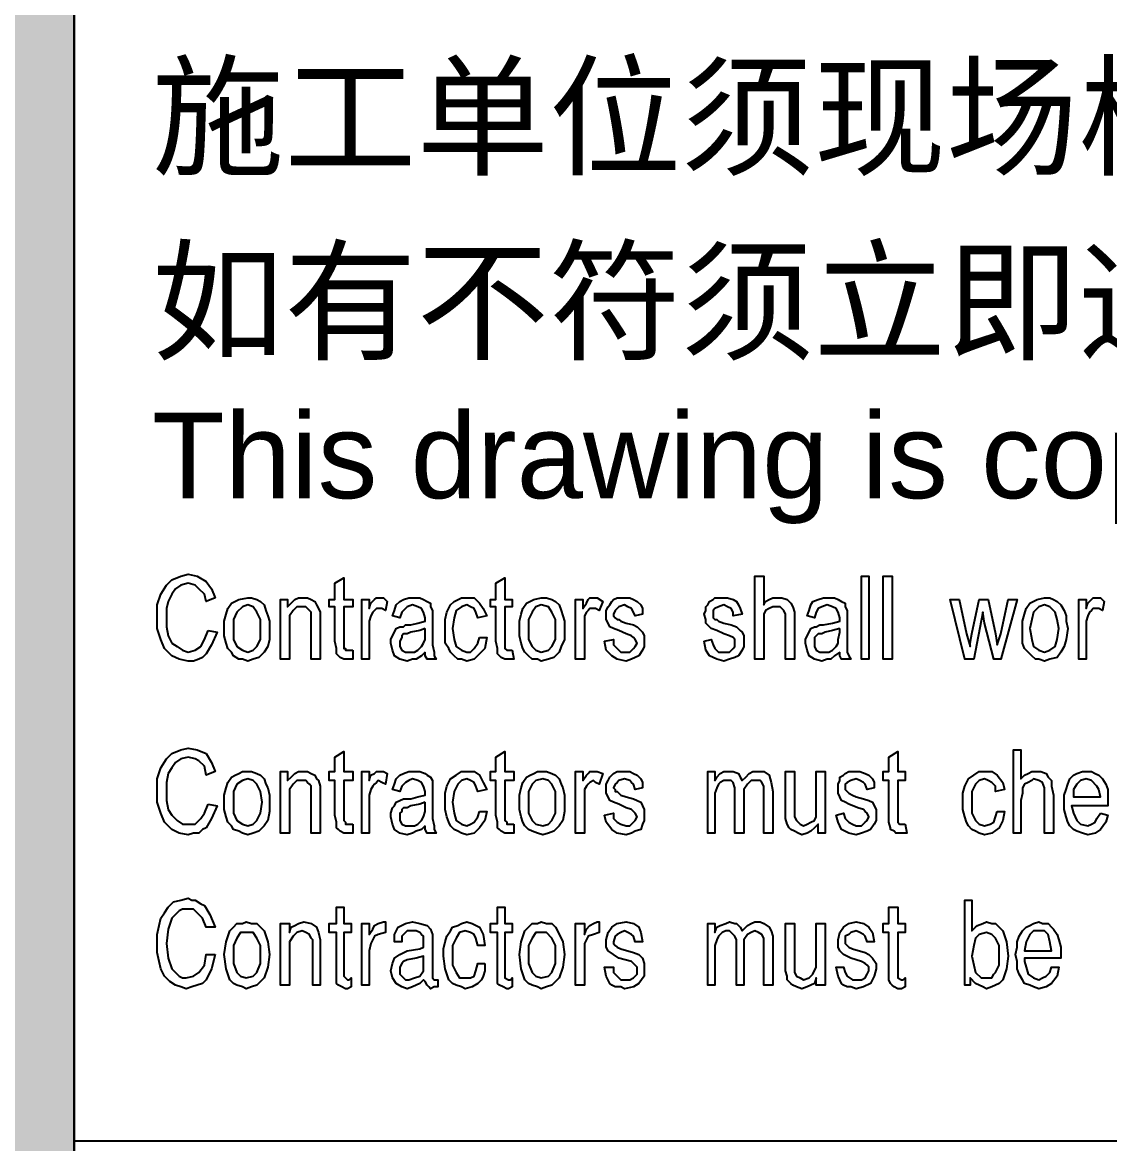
# Model space of a CAD drawing. Extents: x 989821 to 1049221, y -66907 to -24907.
# Drawn here: x 1041222 to 1043507, y -63939 to -61583 of the extents above; entities that cross this region are included whole.
import ezdxf

# ---------------------------------------------------------------- set-up
doc = ezdxf.new("R2010")
doc.units = 0
doc.header["$LTSCALE"] = 1000
doc.header["$MEASUREMENT"] = 0
doc.layers.get('0').update_dxf_attribs({"linetype": 'CONTINUOUS'})
doc.styles.add('WMF-Arial0', font='arial.ttf')
doc.styles.add('WMF-黑体0', font='simhei.ttf')

msp = doc.modelspace()

# ---------------------------------------------------------------- hatches: boundary and pattern name
at = {"ltscale": 70}
msp.add_hatch(color=4, dxfattribs=at).paths.add_polyline_path([(1041330.1, -66907.3), (1041330.1, -26381.7), (1041113.2, -26381.7), (1041113.2, -66907.3)])

# ---------------------------------------------------------------- linework, layer by layer
at = {"color": 4}
for points in [[(1041330.1, -66907.3), (1041330.1, -26381.7), (1041113.2, -26381.7), (1041113.2, -66907.3), (1041330.1, -66907.3)], [(1041330.1, -65463.4), (1048027.6, -65463.4), (1048027.6, -26381.7), (1041330.1, -26381.7), (1041330.1, -65463.4), (1041330.1, -65463.4)], [(1041611.7, -62860.5), (1041630.7, -62864.3), (1041619.3, -62891), (1041607.9, -62910), (1041600.3, -62917.6), (1041592.7, -62921.4), (1041581.2, -62925.2), (1041569.8, -62925.2), (1041550.8, -62921.4), (1041535.6, -62913.8), (1041520.3, -62898.6), (1041512.7, -62879.5), (1041505.1, -62856.7), (1041505.1, -62833.9), (1041505.1, -62807.2), (1041512.7, -62784.4), (1041524.2, -62765.4), (1041535.6, -62754), (1041554.6, -62746.4), (1041569.8, -62742.6), (1041588.8, -62746.4), (1041607.9, -62757.8), (1041619.3, -62773), (1041626.9, -62792), (1041607.9, -62799.6), (1041604.1, -62784.4), (1041592.7, -62773), (1041585, -62765.4), (1041569.8, -62761.6), (1041554.6, -62765.4), (1041543.2, -62773), (1041535.6, -62784.4), (1041528, -62799.6), (1041524.2, -62814.9), (1041524.2, -62830.1), (1041524.2, -62852.9), (1041528, -62871.9), (1041535.6, -62887.2), (1041547, -62894.8), (1041558.4, -62902.4), (1041569.8, -62906.2), (1041585, -62902.4), (1041596.5, -62894.8), (1041604.1, -62879.5), (1041611.7, -62860.5), (1041611.7, -62860.5)], [(1041916.1, -62902.4), (1041916.1, -62921.4), (1041908.5, -62921.4), (1041904.7, -62921.4), (1041897.1, -62921.4), (1041889.5, -62917.6), (1041885.7, -62913.8), (1041881.9, -62910), (1041881.9, -62898.6), (1041878.1, -62883.4), (1041878.1, -62811), (1041866.6, -62811), (1041866.6, -62795.8), (1041878.1, -62795.8), (1041878.1, -62761.6), (1041897.1, -62750.2), (1041897.1, -62795.8), (1041916.1, -62795.8), (1041916.1, -62811), (1041897.1, -62811), (1041897.1, -62883.4), (1041897.1, -62891), (1041897.1, -62898.6), (1041900.9, -62898.6), (1041900.9, -62902.4), (1041904.7, -62902.4), (1041908.5, -62902.4), (1041908.5, -62902.4), (1041916.1, -62902.4), (1041916.1, -62902.4)], [(1042251, -62902.4), (1042254.8, -62921.4), (1042247.2, -62921.4), (1042243.4, -62921.4), (1042235.8, -62921.4), (1042228.2, -62917.6), (1042224.4, -62913.8), (1042220.5, -62910), (1042220.5, -62898.6), (1042216.7, -62883.4), (1042216.7, -62811), (1042205.3, -62811), (1042205.3, -62795.8), (1042216.7, -62795.8), (1042216.7, -62761.6), (1042235.8, -62750.2), (1042235.8, -62795.8), (1042251, -62795.8), (1042251, -62811), (1042235.8, -62811), (1042235.8, -62883.4), (1042235.8, -62891), (1042235.8, -62898.6), (1042235.8, -62898.6), (1042239.6, -62902.4), (1042243.4, -62902.4), (1042243.4, -62902.4), (1042247.2, -62902.4), (1042251, -62902.4), (1042251, -62902.4)], [(1042760.9, -62921.4), (1042760.9, -62746.4), (1042779.9, -62746.4), (1042779.9, -62807.2), (1042783.8, -62799.6), (1042791.4, -62795.8), (1042799, -62792), (1042810.4, -62792), (1042818, -62792), (1042829.4, -62795.8), (1042837, -62803.4), (1042840.8, -62811), (1042844.6, -62822.5), (1042844.6, -62841.5), (1042844.6, -62921.4), (1042825.6, -62921.4), (1042825.6, -62841.5), (1042825.6, -62826.3), (1042821.8, -62818.7), (1042814.2, -62811), (1042806.6, -62811), (1042799, -62811), (1042791.4, -62814.9), (1042783.8, -62818.7), (1042779.9, -62826.3), (1042779.9, -62837.7), (1042779.9, -62852.9), (1042779.9, -62921.4), (1042760.9, -62921.4), (1042760.9, -62921.4)], [(1042985.4, -62921.4), (1042985.4, -62746.4), (1043000.7, -62746.4), (1043000.7, -62921.4), (1042985.4, -62921.4), (1042985.4, -62921.4)], [(1043031.1, -62921.4), (1043031.1, -62746.4), (1043050.1, -62746.4), (1043050.1, -62921.4), (1043031.1, -62921.4), (1043031.1, -62921.4)], [(1041645.9, -62856.7), (1041645.9, -62841.5), (1041649.7, -62826.3), (1041653.5, -62814.9), (1041661.2, -62803.4), (1041676.4, -62795.8), (1041695.4, -62792), (1041703, -62792), (1041714.4, -62795.8), (1041722, -62799.6), (1041729.6, -62807.2), (1041733.5, -62818.7), (1041737.3, -62830.1), (1041741.1, -62841.5), (1041741.1, -62856.7), (1041741.1, -62879.5), (1041737.3, -62894.8), (1041729.6, -62906.2), (1041718.2, -62917.6), (1041706.8, -62921.4), (1041695.4, -62925.2), (1041684, -62921.4), (1041676.4, -62921.4), (1041665, -62913.8), (1041661.2, -62906.2), (1041653.5, -62898.6), (1041649.7, -62887.2), (1041645.9, -62871.9), (1041645.9, -62856.7), (1041645.9, -62856.7)], [(1041665, -62856.7), (1041665, -62879.5), (1041672.6, -62894.8), (1041684, -62902.4), (1041695.4, -62906.2), (1041706.8, -62902.4), (1041714.4, -62894.8), (1041722, -62879.5), (1041722, -62856.7), (1041722, -62837.7), (1041714.4, -62822.5), (1041706.8, -62811), (1041695.4, -62807.2), (1041684, -62811), (1041672.6, -62822.5), (1041665, -62837.7), (1041665, -62856.7), (1041665, -62856.7)], [(1041763.9, -62921.4), (1041763.9, -62795.8), (1041779.1, -62795.8), (1041779.1, -62811), (1041786.7, -62803.4), (1041794.3, -62795.8), (1041802, -62792), (1041813.4, -62792), (1041821, -62792), (1041828.6, -62795.8), (1041836.2, -62799.6), (1041840, -62807.2), (1041843.8, -62814.9), (1041847.6, -62822.5), (1041847.6, -62830.1), (1041847.6, -62841.5), (1041847.6, -62921.4), (1041828.6, -62921.4), (1041828.6, -62845.3), (1041828.6, -62833.9), (1041828.6, -62822.5), (1041824.8, -62818.7), (1041821, -62814.9), (1041817.2, -62811), (1041809.6, -62811), (1041798.1, -62811), (1041790.5, -62818.7), (1041782.9, -62830.1), (1041782.9, -62852.9), (1041782.9, -62921.4), (1041763.9, -62921.4), (1041763.9, -62921.4)], [(1041935.1, -62921.4), (1041935.1, -62795.8), (1041950.4, -62795.8), (1041950.4, -62814.9), (1041954.2, -62803.4), (1041961.8, -62795.8), (1041965.6, -62792), (1041973.2, -62792), (1041980.8, -62792), (1041988.4, -62799.6), (1041984.6, -62818.7), (1041977, -62814.9), (1041969.4, -62814.9), (1041965.6, -62814.9), (1041961.8, -62818.7), (1041958, -62822.5), (1041954.2, -62830.1), (1041950.4, -62841.5), (1041950.4, -62852.9), (1041950.4, -62921.4), (1041935.1, -62921.4), (1041935.1, -62921.4)], [(1042068.3, -62906.2), (1042060.7, -62913.8), (1042049.3, -62921.4), (1042041.7, -62921.4), (1042030.3, -62925.2), (1042015.1, -62921.4), (1042003.6, -62913.8), (1041999.8, -62902.4), (1041996, -62887.2), (1041996, -62879.5), (1041999.8, -62871.9), (1042003.6, -62864.3), (1042007.4, -62856.7), (1042015.1, -62852.9), (1042022.7, -62852.9), (1042026.5, -62849.1), (1042037.9, -62849.1), (1042053.1, -62845.3), (1042068.3, -62841.5), (1042068.3, -62837.7), (1042068.3, -62833.9), (1042064.5, -62822.5), (1042060.7, -62814.9), (1042053.1, -62811), (1042041.7, -62807.2), (1042030.3, -62811), (1042026.5, -62814.9), (1042018.9, -62822.5), (1042015.1, -62833.9), (1041999.8, -62830.1), (1042003.6, -62818.7), (1042007.4, -62807.2), (1042015.1, -62799.6), (1042022.7, -62795.8), (1042034.1, -62792), (1042045.5, -62792), (1042056.9, -62792), (1042064.5, -62795.8), (1042072.1, -62799.6), (1042079.7, -62803.4), (1042079.7, -62811), (1042083.6, -62818.7), (1042083.6, -62826.3), (1042083.6, -62837.7), (1042083.6, -62868.1), (1042083.6, -62891), (1042087.4, -62906.2), (1042087.4, -62913.8), (1042091.2, -62921.4), (1042072.1, -62921.4), (1042068.3, -62913.8), (1042068.3, -62906.2), (1042068.3, -62906.2)], [(1042182.5, -62875.7), (1042197.7, -62875.7), (1042193.9, -62898.6), (1042182.5, -62910), (1042171.1, -62921.4), (1042155.9, -62925.2), (1042144.4, -62921.4), (1042136.8, -62921.4), (1042129.2, -62913.8), (1042121.6, -62906.2), (1042117.8, -62898.6), (1042110.2, -62887.2), (1042110.2, -62871.9), (1042110.2, -62856.7), (1042110.2, -62837.7), (1042114, -62822.5), (1042121.6, -62807.2), (1042129.2, -62799.6), (1042144.4, -62792), (1042155.9, -62792), (1042171.1, -62792), (1042182.5, -62803.4), (1042190.1, -62814.9), (1042197.7, -62830.1), (1042178.7, -62833.9), (1042174.9, -62822.5), (1042171.1, -62814.9), (1042163.5, -62811), (1042155.9, -62807.2), (1042144.4, -62811), (1042133, -62818.7), (1042129.2, -62833.9), (1042125.4, -62856.7), (1042129.2, -62879.5), (1042133, -62894.8), (1042144.4, -62902.4), (1042155.9, -62906.2), (1042163.5, -62906.2), (1042171.1, -62898.6), (1042178.7, -62887.2), (1042182.5, -62875.7), (1042182.5, -62875.7)], [(1042266.2, -62856.7), (1042266.2, -62841.5), (1042270, -62826.3), (1042273.8, -62814.9), (1042281.4, -62803.4), (1042296.7, -62795.8), (1042311.9, -62792), (1042323.3, -62792), (1042334.7, -62795.8), (1042342.3, -62799.6), (1042349.9, -62807.2), (1042353.7, -62818.7), (1042357.5, -62830.1), (1042361.3, -62841.5), (1042361.3, -62856.7), (1042361.3, -62879.5), (1042353.7, -62894.8), (1042349.9, -62906.2), (1042338.5, -62917.6), (1042327.1, -62921.4), (1042311.9, -62925.2), (1042304.3, -62921.4), (1042292.9, -62921.4), (1042285.2, -62913.8), (1042277.6, -62906.2), (1042273.8, -62898.6), (1042270, -62887.2), (1042266.2, -62871.9), (1042266.2, -62856.7), (1042266.2, -62856.7)], [(1042285.2, -62856.7), (1042285.2, -62879.5), (1042292.9, -62894.8), (1042300.5, -62902.4), (1042311.9, -62906.2), (1042327.1, -62902.4), (1042334.7, -62894.8), (1042342.3, -62879.5), (1042342.3, -62856.7), (1042342.3, -62837.7), (1042334.7, -62822.5), (1042327.1, -62811), (1042311.9, -62807.2), (1042300.5, -62811), (1042292.9, -62822.5), (1042285.2, -62837.7), (1042285.2, -62856.7), (1042285.2, -62856.7)], [(1042384.2, -62921.4), (1042384.2, -62795.8), (1042399.4, -62795.8), (1042399.4, -62814.9), (1042407, -62803.4), (1042410.8, -62795.8), (1042414.6, -62792), (1042422.2, -62792), (1042429.8, -62792), (1042441.3, -62799.6), (1042433.7, -62818.7), (1042426, -62814.9), (1042422.2, -62814.9), (1042414.6, -62814.9), (1042410.8, -62818.7), (1042407, -62822.5), (1042403.2, -62830.1), (1042403.2, -62841.5), (1042403.2, -62852.9), (1042403.2, -62921.4), (1042384.2, -62921.4), (1042384.2, -62921.4)], [(1042445.1, -62883.4), (1042464.1, -62879.5), (1042464.1, -62891), (1042471.7, -62898.6), (1042479.3, -62906.2), (1042490.7, -62906.2), (1042498.3, -62906.2), (1042506, -62898.6), (1042509.8, -62894.8), (1042513.6, -62887.2), (1042509.8, -62879.5), (1042506, -62875.7), (1042502.1, -62871.9), (1042490.7, -62868.1), (1042475.5, -62860.5), (1042464.1, -62856.7), (1042456.5, -62852.9), (1042452.7, -62845.3), (1042448.9, -62837.7), (1042448.9, -62826.3), (1042448.9, -62818.7), (1042452.7, -62811), (1042456.5, -62807.2), (1042460.3, -62799.6), (1042464.1, -62795.8), (1042471.7, -62792), (1042479.3, -62792), (1042486.9, -62792), (1042498.3, -62792), (1042506, -62795.8), (1042513.6, -62799.6), (1042521.2, -62807.2), (1042525, -62814.9), (1042525, -62826.3), (1042509.8, -62830.1), (1042506, -62822.5), (1042502.1, -62814.9), (1042494.5, -62811), (1042486.9, -62807.2), (1042475.5, -62811), (1042471.7, -62814.9), (1042467.9, -62818.7), (1042464.1, -62826.3), (1042464.1, -62830.1), (1042467.9, -62833.9), (1042471.7, -62837.7), (1042475.5, -62837.7), (1042479.3, -62841.5), (1042490.7, -62845.3), (1042506, -62849.1), (1042513.6, -62852.9), (1042521.2, -62860.5), (1042525, -62864.3), (1042528.8, -62871.9), (1042528.8, -62883.4), (1042528.8, -62894.8), (1042525, -62902.4), (1042517.4, -62913.8), (1042509.8, -62917.6), (1042502.1, -62921.4), (1042490.7, -62925.2), (1042471.7, -62921.4), (1042460.3, -62913.8), (1042448.9, -62902.4), (1042445.1, -62883.4), (1042445.1, -62883.4)], [(1042654.4, -62883.4), (1042669.6, -62879.5), (1042673.4, -62891), (1042677.2, -62898.6), (1042684.8, -62906.2), (1042696.2, -62906.2), (1042707.6, -62906.2), (1042715.3, -62898.6), (1042719.1, -62894.8), (1042719.1, -62887.2), (1042719.1, -62879.5), (1042715.3, -62875.7), (1042707.6, -62871.9), (1042696.2, -62868.1), (1042681, -62860.5), (1042669.6, -62856.7), (1042665.8, -62852.9), (1042658.2, -62845.3), (1042658.2, -62837.7), (1042654.4, -62826.3), (1042658.2, -62818.7), (1042658.2, -62811), (1042662, -62807.2), (1042665.8, -62799.6), (1042673.4, -62795.8), (1042677.2, -62792), (1042684.8, -62792), (1042692.4, -62792), (1042703.8, -62792), (1042715.3, -62795.8), (1042722.9, -62799.6), (1042726.7, -62807.2), (1042730.5, -62814.9), (1042734.3, -62826.3), (1042715.3, -62830.1), (1042715.3, -62822.5), (1042711.4, -62814.9), (1042703.8, -62811), (1042696.2, -62807.2), (1042684.8, -62811), (1042677.2, -62814.9), (1042673.4, -62818.7), (1042673.4, -62826.3), (1042673.4, -62830.1), (1042673.4, -62833.9), (1042677.2, -62837.7), (1042681, -62837.7), (1042684.8, -62841.5), (1042696.2, -62845.3), (1042711.4, -62849.1), (1042722.9, -62852.9), (1042730.5, -62860.5), (1042734.3, -62864.3), (1042738.1, -62871.9), (1042738.1, -62883.4), (1042738.1, -62894.8), (1042734.3, -62902.4), (1042726.7, -62913.8), (1042719.1, -62917.6), (1042707.6, -62921.4), (1042696.2, -62925.2), (1042681, -62921.4), (1042665.8, -62913.8), (1042658.2, -62902.4), (1042654.4, -62883.4), (1042654.4, -62883.4)], [(1042939.8, -62906.2), (1042928.4, -62913.8), (1042920.7, -62921.4), (1042913.1, -62921.4), (1042901.7, -62925.2), (1042886.5, -62921.4), (1042875.1, -62913.8), (1042871.3, -62902.4), (1042867.5, -62887.2), (1042867.5, -62879.5), (1042871.3, -62871.9), (1042875.1, -62864.3), (1042878.9, -62856.7), (1042886.5, -62852.9), (1042890.3, -62852.9), (1042897.9, -62849.1), (1042905.5, -62849.1), (1042924.6, -62845.3), (1042939.8, -62841.5), (1042939.8, -62837.7), (1042939.8, -62833.9), (1042936, -62822.5), (1042932.2, -62814.9), (1042924.6, -62811), (1042913.1, -62807.2), (1042901.7, -62811), (1042894.1, -62814.9), (1042890.3, -62822.5), (1042886.5, -62833.9), (1042871.3, -62830.1), (1042875.1, -62818.7), (1042878.9, -62807.2), (1042882.7, -62799.6), (1042894.1, -62795.8), (1042905.5, -62792), (1042916.9, -62792), (1042928.4, -62792), (1042936, -62795.8), (1042943.6, -62799.6), (1042951.2, -62803.4), (1042951.2, -62811), (1042955, -62818.7), (1042955, -62826.3), (1042955, -62837.7), (1042955, -62868.1), (1042955, -62891), (1042955, -62906.2), (1042958.8, -62913.8), (1042962.6, -62921.4), (1042943.6, -62921.4), (1042939.8, -62913.8), (1042939.8, -62906.2), (1042939.8, -62906.2)], [(1043202.3, -62921.4), (1043171.9, -62795.8), (1043190.9, -62795.8), (1043206.2, -62868.1), (1043213.8, -62894.8), (1043213.8, -62887.2), (1043217.6, -62868.1), (1043232.8, -62795.8), (1043251.8, -62795.8), (1043267, -62868.1), (1043270.8, -62891), (1043278.5, -62868.1), (1043293.7, -62795.8), (1043312.7, -62795.8), (1043278.5, -62921.4), (1043263.2, -62921.4), (1043244.2, -62845.3), (1043240.4, -62822.5), (1043221.4, -62921.4), (1043202.3, -62921.4), (1043202.3, -62921.4)], [(1043324.1, -62856.7), (1043324.1, -62841.5), (1043327.9, -62826.3), (1043331.7, -62814.9), (1043339.3, -62803.4), (1043354.6, -62795.8), (1043369.8, -62792), (1043381.2, -62792), (1043388.8, -62795.8), (1043396.4, -62799.6), (1043404, -62807.2), (1043411.6, -62818.7), (1043415.5, -62830.1), (1043415.5, -62841.5), (1043419.3, -62856.7), (1043415.5, -62879.5), (1043411.6, -62894.8), (1043404, -62906.2), (1043396.4, -62917.6), (1043381.2, -62921.4), (1043369.8, -62925.2), (1043358.4, -62921.4), (1043350.8, -62921.4), (1043343.1, -62913.8), (1043335.5, -62906.2), (1043327.9, -62898.6), (1043324.1, -62887.2), (1043324.1, -62871.9), (1043324.1, -62856.7), (1043324.1, -62856.7)], [(1043339.3, -62856.7), (1043343.1, -62879.5), (1043347, -62894.8), (1043358.4, -62902.4), (1043369.8, -62906.2), (1043381.2, -62902.4), (1043392.6, -62894.8), (1043396.4, -62879.5), (1043400.2, -62856.7), (1043396.4, -62837.7), (1043392.6, -62822.5), (1043381.2, -62811), (1043369.8, -62807.2), (1043358.4, -62811), (1043347, -62822.5), (1043343.1, -62837.7), (1043339.3, -62856.7), (1043339.3, -62856.7)], [(1043442.1, -62921.4), (1043442.1, -62795.8), (1043457.3, -62795.8), (1043457.3, -62814.9), (1043461.1, -62803.4), (1043468.7, -62795.8), (1043472.5, -62792), (1043480.1, -62792), (1043487.8, -62792), (1043495.4, -62799.6), (1043491.6, -62818.7), (1043483.9, -62814.9), (1043476.3, -62814.9), (1043472.5, -62814.9), (1043468.7, -62818.7), (1043464.9, -62822.5), (1043461.1, -62830.1), (1043457.3, -62841.5), (1043457.3, -62852.9), (1043457.3, -62921.4), (1043442.1, -62921.4), (1043442.1, -62921.4)], [(1042068.3, -62856.7), (1042056.9, -62860.5), (1042037.9, -62864.3), (1042030.3, -62868.1), (1042022.7, -62868.1), (1042018.9, -62871.9), (1042018.9, -62875.7), (1042015.1, -62883.4), (1042015.1, -62887.2), (1042015.1, -62894.8), (1042018.9, -62902.4), (1042026.5, -62906.2), (1042034.1, -62906.2), (1042045.5, -62906.2), (1042053.1, -62902.4), (1042060.7, -62894.8), (1042064.5, -62887.2), (1042068.3, -62879.5), (1042068.3, -62864.3), (1042068.3, -62856.7), (1042068.3, -62856.7)], [(1042939.8, -62856.7), (1042924.6, -62860.5), (1042909.3, -62864.3), (1042901.7, -62868.1), (1042894.1, -62868.1), (1042890.3, -62871.9), (1042886.5, -62875.7), (1042886.5, -62883.4), (1042886.5, -62887.2), (1042886.5, -62894.8), (1042890.3, -62902.4), (1042897.9, -62906.2), (1042905.5, -62906.2), (1042916.9, -62906.2), (1042924.6, -62902.4), (1042932.2, -62894.8), (1042936, -62887.2), (1042936, -62879.5), (1042939.8, -62864.3), (1042939.8, -62856.7), (1042939.8, -62856.7)], [(1041611.7, -63225.8), (1041630.7, -63229.6), (1041619.3, -63256.3), (1041607.9, -63275.3), (1041600.3, -63279.1), (1041592.7, -63286.7), (1041581.2, -63286.7), (1041569.8, -63290.5), (1041550.8, -63286.7), (1041535.6, -63279.1), (1041520.3, -63263.9), (1041512.7, -63244.9), (1041505.1, -63222), (1041505.1, -63195.4), (1041505.1, -63172.6), (1041512.7, -63149.7), (1041524.2, -63130.7), (1041535.6, -63119.3), (1041554.6, -63111.7), (1041569.8, -63107.9), (1041588.8, -63111.7), (1041607.9, -63119.3), (1041619.3, -63138.3), (1041626.9, -63157.3), (1041607.9, -63165), (1041604.1, -63145.9), (1041592.7, -63134.5), (1041585, -63130.7), (1041569.8, -63126.9), (1041554.6, -63130.7), (1041543.2, -63138.3), (1041535.6, -63149.7), (1041528, -63161.1), (1041524.2, -63180.2), (1041524.2, -63195.4), (1041524.2, -63218.2), (1041528, -63237.3), (1041535.6, -63248.7), (1041547, -63260.1), (1041558.4, -63267.7), (1041569.8, -63267.7), (1041585, -63267.7), (1041596.5, -63256.3), (1041604.1, -63244.9), (1041611.7, -63225.8), (1041611.7, -63225.8)], [(1043305.1, -63286.7), (1043305.1, -63111.7), (1043320.3, -63111.7), (1043320.3, -63172.6), (1043327.9, -63165), (1043335.5, -63161.1), (1043343.1, -63157.3), (1043350.8, -63157.3), (1043362.2, -63157.3), (1043373.6, -63161.1), (1043377.4, -63168.8), (1043385, -63176.4), (1043385, -63187.8), (1043388.8, -63206.8), (1043388.8, -63286.7), (1043369.8, -63286.7), (1043369.8, -63206.8), (1043369.8, -63191.6), (1043366, -63180.2), (1043358.4, -63176.4), (1043347, -63172.6), (1043343.1, -63176.4), (1043335.5, -63180.2), (1043327.9, -63184), (1043324.1, -63191.6), (1043324.1, -63203), (1043320.3, -63218.2), (1043320.3, -63286.7), (1043305.1, -63286.7), (1043305.1, -63286.7)], [(1041916.1, -63267.7), (1041916.1, -63286.7), (1041908.5, -63286.7), (1041904.7, -63286.7), (1041897.1, -63286.7), (1041889.5, -63282.9), (1041885.7, -63279.1), (1041881.9, -63275.3), (1041881.9, -63263.9), (1041878.1, -63248.7), (1041878.1, -63176.4), (1041866.6, -63176.4), (1041866.6, -63157.3), (1041878.1, -63157.3), (1041878.1, -63126.9), (1041897.1, -63115.5), (1041897.1, -63157.3), (1041916.1, -63157.3), (1041916.1, -63176.4), (1041897.1, -63176.4), (1041897.1, -63248.7), (1041897.1, -63256.3), (1041897.1, -63260.1), (1041900.9, -63263.9), (1041900.9, -63267.7), (1041904.7, -63267.7), (1041908.5, -63267.7), (1041908.5, -63267.7), (1041916.1, -63267.7), (1041916.1, -63267.7)], [(1042254.8, -63267.7), (1042254.8, -63286.7), (1042247.2, -63286.7), (1042243.4, -63286.7), (1042235.8, -63286.7), (1042228.2, -63282.9), (1042224.4, -63279.1), (1042220.5, -63275.3), (1042220.5, -63263.9), (1042216.7, -63248.7), (1042216.7, -63176.4), (1042205.3, -63176.4), (1042205.3, -63157.3), (1042216.7, -63157.3), (1042216.7, -63126.9), (1042235.8, -63115.5), (1042235.8, -63157.3), (1042254.8, -63157.3), (1042254.8, -63176.4), (1042235.8, -63176.4), (1042235.8, -63248.7), (1042235.8, -63256.3), (1042235.8, -63260.1), (1042239.6, -63263.9), (1042239.6, -63267.7), (1042243.4, -63267.7), (1042247.2, -63267.7), (1042247.2, -63267.7), (1042254.8, -63267.7), (1042254.8, -63267.7)], [(1043076.8, -63267.7), (1043080.6, -63286.7), (1043073, -63286.7), (1043065.4, -63286.7), (1043057.7, -63286.7), (1043053.9, -63282.9), (1043046.3, -63279.1), (1043046.3, -63275.3), (1043042.5, -63263.9), (1043042.5, -63248.7), (1043042.5, -63176.4), (1043031.1, -63176.4), (1043031.1, -63157.3), (1043042.5, -63157.3), (1043042.5, -63126.9), (1043061.5, -63115.5), (1043061.5, -63157.3), (1043076.8, -63157.3), (1043076.8, -63176.4), (1043061.5, -63176.4), (1043061.5, -63248.7), (1043061.5, -63256.3), (1043061.5, -63260.1), (1043061.5, -63263.9), (1043065.4, -63267.7), (1043065.4, -63267.7), (1043069.2, -63267.7), (1043073, -63267.7), (1043076.8, -63267.7), (1043076.8, -63267.7)], [(1041645.9, -63222), (1041645.9, -63206.8), (1041649.7, -63191.6), (1041653.5, -63180.2), (1041661.2, -63168.8), (1041668.8, -63165), (1041676.4, -63161.1), (1041684, -63157.3), (1041695.4, -63157.3), (1041703, -63157.3), (1041714.4, -63161.1), (1041722, -63165), (1041729.6, -63172.6), (1041733.5, -63184), (1041737.3, -63191.6), (1041741.1, -63206.8), (1041741.1, -63222), (1041741.1, -63241.1), (1041737.3, -63260.1), (1041729.6, -63271.5), (1041718.2, -63282.9), (1041706.8, -63286.7), (1041695.4, -63290.5), (1041684, -63286.7), (1041676.4, -63282.9), (1041665, -63279.1), (1041661.2, -63271.5), (1041653.5, -63263.9), (1041649.7, -63252.5), (1041645.9, -63237.3), (1041645.9, -63222), (1041645.9, -63222)], [(1041763.9, -63286.7), (1041763.9, -63157.3), (1041779.1, -63157.3), (1041779.1, -63176.4), (1041786.7, -63168.8), (1041794.3, -63161.1), (1041802, -63157.3), (1041813.4, -63157.3), (1041821, -63157.3), (1041828.6, -63161.1), (1041836.2, -63165), (1041840, -63172.6), (1041843.8, -63176.4), (1041847.6, -63187.8), (1041847.6, -63195.4), (1041847.6, -63206.8), (1041847.6, -63286.7), (1041828.6, -63286.7), (1041828.6, -63206.8), (1041828.6, -63195.4), (1041828.6, -63187.8), (1041824.8, -63184), (1041821, -63180.2), (1041817.2, -63176.4), (1041809.6, -63176.4), (1041798.1, -63176.4), (1041790.5, -63184), (1041782.9, -63195.4), (1041782.9, -63218.2), (1041782.9, -63286.7), (1041763.9, -63286.7), (1041763.9, -63286.7)], [(1041935.1, -63286.7), (1041935.1, -63157.3), (1041950.4, -63157.3), (1041950.4, -63176.4), (1041954.2, -63165), (1041961.8, -63161.1), (1041965.6, -63157.3), (1041973.2, -63157.3), (1041980.8, -63157.3), (1041988.4, -63161.1), (1041984.6, -63184), (1041977, -63180.2), (1041969.4, -63176.4), (1041965.6, -63180.2), (1041961.8, -63184), (1041958, -63187.8), (1041954.2, -63195.4), (1041950.4, -63206.8), (1041950.4, -63218.2), (1041950.4, -63286.7), (1041935.1, -63286.7), (1041935.1, -63286.7)], [(1042068.3, -63271.5), (1042060.7, -63279.1), (1042049.3, -63282.9), (1042041.7, -63286.7), (1042030.3, -63290.5), (1042015.1, -63286.7), (1042003.6, -63279.1), (1041999.8, -63267.7), (1041996, -63252.5), (1041996, -63244.9), (1041999.8, -63233.5), (1042003.6, -63229.6), (1042007.4, -63222), (1042015.1, -63218.2), (1042022.7, -63214.4), (1042026.5, -63214.4), (1042037.9, -63214.4), (1042053.1, -63210.6), (1042068.3, -63206.8), (1042068.3, -63203), (1042068.3, -63199.2), (1042064.5, -63187.8), (1042060.7, -63180.2), (1042053.1, -63176.4), (1042041.7, -63172.6), (1042034.1, -63176.4), (1042026.5, -63180.2), (1042018.9, -63187.8), (1042015.1, -63199.2), (1041999.8, -63195.4), (1042003.6, -63184), (1042007.4, -63172.6), (1042015.1, -63165), (1042022.7, -63161.1), (1042034.1, -63157.3), (1042045.5, -63157.3), (1042056.9, -63157.3), (1042068.3, -63161.1), (1042072.1, -63165), (1042079.7, -63168.8), (1042083.6, -63176.4), (1042083.6, -63184), (1042083.6, -63191.6), (1042083.6, -63203), (1042083.6, -63233.5), (1042083.6, -63256.3), (1042087.4, -63271.5), (1042087.4, -63279.1), (1042091.2, -63286.7), (1042072.1, -63286.7), (1042068.3, -63279.1), (1042068.3, -63271.5), (1042068.3, -63271.5)], [(1042182.5, -63241.1), (1042197.7, -63241.1), (1042193.9, -63260.1), (1042182.5, -63275.3), (1042171.1, -63286.7), (1042155.9, -63290.5), (1042144.4, -63286.7), (1042136.8, -63282.9), (1042129.2, -63279.1), (1042121.6, -63271.5), (1042117.8, -63263.9), (1042114, -63252.5), (1042110.2, -63237.3), (1042110.2, -63222), (1042110.2, -63203), (1042114, -63187.8), (1042121.6, -63172.6), (1042133, -63165), (1042144.4, -63157.3), (1042155.9, -63157.3), (1042171.1, -63157.3), (1042182.5, -63165), (1042190.1, -63180.2), (1042197.7, -63195.4), (1042178.7, -63199.2), (1042174.9, -63187.8), (1042171.1, -63180.2), (1042163.5, -63176.4), (1042155.9, -63172.6), (1042144.4, -63176.4), (1042136.8, -63184), (1042129.2, -63199.2), (1042125.4, -63222), (1042129.2, -63244.9), (1042133, -63260.1), (1042144.4, -63267.7), (1042155.9, -63271.5), (1042163.5, -63267.7), (1042171.1, -63263.9), (1042178.7, -63252.5), (1042182.5, -63241.1), (1042182.5, -63241.1)], [(1042266.2, -63222), (1042266.2, -63206.8), (1042270, -63191.6), (1042273.8, -63180.2), (1042281.4, -63168.8), (1042289, -63165), (1042296.7, -63161.1), (1042304.3, -63157.3), (1042315.7, -63157.3), (1042323.3, -63157.3), (1042334.7, -63161.1), (1042342.3, -63165), (1042349.9, -63172.6), (1042353.7, -63184), (1042357.5, -63191.6), (1042361.3, -63206.8), (1042361.3, -63222), (1042361.3, -63241.1), (1042357.5, -63260.1), (1042349.9, -63271.5), (1042338.5, -63282.9), (1042327.1, -63286.7), (1042315.7, -63290.5), (1042304.3, -63286.7), (1042292.9, -63282.9), (1042285.2, -63279.1), (1042277.6, -63271.5), (1042273.8, -63263.9), (1042270, -63252.5), (1042266.2, -63237.3), (1042266.2, -63222), (1042266.2, -63222)], [(1042384.2, -63286.7), (1042384.2, -63157.3), (1042399.4, -63157.3), (1042399.4, -63176.4), (1042407, -63165), (1042410.8, -63161.1), (1042414.6, -63157.3), (1042422.2, -63157.3), (1042429.8, -63157.3), (1042441.3, -63161.1), (1042433.7, -63184), (1042426, -63180.2), (1042422.2, -63176.4), (1042414.6, -63180.2), (1042410.8, -63184), (1042407, -63187.8), (1042403.2, -63195.4), (1042403.2, -63206.8), (1042403.2, -63218.2), (1042403.2, -63286.7), (1042384.2, -63286.7), (1042384.2, -63286.7)], [(1042445.1, -63248.7), (1042464.1, -63244.9), (1042464.1, -63256.3), (1042471.7, -63263.9), (1042479.3, -63267.7), (1042490.7, -63271.5), (1042498.3, -63271.5), (1042506, -63263.9), (1042509.8, -63260.1), (1042513.6, -63252.5), (1042509.8, -63244.9), (1042506, -63241.1), (1042502.1, -63237.3), (1042490.7, -63233.5), (1042475.5, -63225.8), (1042464.1, -63222), (1042456.5, -63218.2), (1042452.7, -63210.6), (1042448.9, -63203), (1042448.9, -63191.6), (1042448.9, -63184), (1042452.7, -63176.4), (1042456.5, -63168.8), (1042460.3, -63165), (1042464.1, -63161.1), (1042471.7, -63157.3), (1042479.3, -63157.3), (1042486.9, -63157.3), (1042498.3, -63157.3), (1042506, -63161.1), (1042513.6, -63165), (1042521.2, -63172.6), (1042525, -63180.2), (1042525, -63191.6), (1042509.8, -63195.4), (1042506, -63184), (1042502.1, -63180.2), (1042498.3, -63176.4), (1042486.9, -63172.6), (1042475.5, -63176.4), (1042471.7, -63180.2), (1042467.9, -63184), (1042464.1, -63191.6), (1042467.9, -63195.4), (1042467.9, -63199.2), (1042471.7, -63199.2), (1042475.5, -63203), (1042479.3, -63206.8), (1042490.7, -63210.6), (1042506, -63214.4), (1042513.6, -63218.2), (1042521.2, -63222), (1042525, -63229.6), (1042528.8, -63237.3), (1042528.8, -63248.7), (1042528.8, -63260.1), (1042525, -63267.7), (1042521.2, -63279.1), (1042509.8, -63282.9), (1042502.1, -63286.7), (1042490.7, -63290.5), (1042471.7, -63286.7), (1042460.3, -63279.1), (1042448.9, -63263.9), (1042445.1, -63248.7), (1042445.1, -63248.7)], [(1042662, -63286.7), (1042662, -63157.3), (1042677.2, -63157.3), (1042677.2, -63176.4), (1042681, -63168.8), (1042688.6, -63161.1), (1042696.2, -63157.3), (1042707.6, -63157.3), (1042715.3, -63157.3), (1042726.7, -63161.1), (1042730.5, -63168.8), (1042734.3, -63176.4), (1042741.9, -63168.8), (1042749.5, -63161.1), (1042757.1, -63157.3), (1042768.5, -63157.3), (1042779.9, -63157.3), (1042791.4, -63165), (1042795.2, -63180.2), (1042799, -63199.2), (1042799, -63286.7), (1042779.9, -63286.7), (1042779.9, -63206.8), (1042779.9, -63195.4), (1042779.9, -63187.8), (1042776.1, -63180.2), (1042772.3, -63176.4), (1042768.5, -63176.4), (1042764.7, -63176.4), (1042753.3, -63176.4), (1042745.7, -63184), (1042738.1, -63195.4), (1042738.1, -63210.6), (1042738.1, -63286.7), (1042719.1, -63286.7), (1042719.1, -63203), (1042719.1, -63191.6), (1042715.3, -63180.2), (1042711.4, -63176.4), (1042703.8, -63176.4), (1042696.2, -63176.4), (1042688.6, -63180.2), (1042684.8, -63184), (1042681, -63191.6), (1042677.2, -63203), (1042677.2, -63218.2), (1042677.2, -63286.7), (1042662, -63286.7), (1042662, -63286.7)], [(1042894.1, -63286.7), (1042894.1, -63267.7), (1042886.5, -63275.3), (1042878.9, -63282.9), (1042871.3, -63286.7), (1042859.9, -63290.5), (1042852.2, -63286.7), (1042844.6, -63282.9), (1042837, -63279.1), (1042833.2, -63275.3), (1042829.4, -63267.7), (1042825.6, -63256.3), (1042825.6, -63248.7), (1042825.6, -63237.3), (1042825.6, -63157.3), (1042844.6, -63157.3), (1042844.6, -63229.6), (1042844.6, -63244.9), (1042844.6, -63252.5), (1042848.4, -63260.1), (1042852.2, -63263.9), (1042856.1, -63267.7), (1042863.7, -63271.5), (1042871.3, -63267.7), (1042878.9, -63263.9), (1042886.5, -63260.1), (1042890.3, -63252.5), (1042890.3, -63241.1), (1042890.3, -63225.8), (1042890.3, -63157.3), (1042909.3, -63157.3), (1042909.3, -63286.7), (1042894.1, -63286.7), (1042894.1, -63286.7)], [(1042932.2, -63248.7), (1042947.4, -63244.9), (1042951.2, -63256.3), (1042958.8, -63263.9), (1042966.4, -63267.7), (1042974, -63271.5), (1042985.4, -63271.5), (1042993, -63263.9), (1042996.9, -63260.1), (1043000.7, -63252.5), (1042996.9, -63244.9), (1042993, -63241.1), (1042989.2, -63237.3), (1042977.8, -63233.5), (1042958.8, -63225.8), (1042951.2, -63222), (1042943.6, -63218.2), (1042939.8, -63210.6), (1042936, -63203), (1042936, -63191.6), (1042936, -63184), (1042939.8, -63176.4), (1042939.8, -63168.8), (1042947.4, -63165), (1042951.2, -63161.1), (1042958.8, -63157.3), (1042966.4, -63157.3), (1042974, -63157.3), (1042981.6, -63157.3), (1042993, -63161.1), (1043000.7, -63165), (1043008.3, -63172.6), (1043012.1, -63180.2), (1043012.1, -63191.6), (1042996.9, -63195.4), (1042993, -63184), (1042989.2, -63180.2), (1042981.6, -63176.4), (1042974, -63172.6), (1042962.6, -63176.4), (1042955, -63180.2), (1042951.2, -63184), (1042951.2, -63191.6), (1042951.2, -63195.4), (1042955, -63199.2), (1042955, -63199.2), (1042958.8, -63203), (1042966.4, -63206.8), (1042974, -63210.6), (1042989.2, -63214.4), (1043000.7, -63218.2), (1043008.3, -63222), (1043012.1, -63229.6), (1043015.9, -63237.3), (1043015.9, -63248.7), (1043015.9, -63260.1), (1043012.1, -63267.7), (1043004.5, -63279.1), (1042996.9, -63282.9), (1042985.4, -63286.7), (1042974, -63290.5), (1042958.8, -63286.7), (1042943.6, -63279.1), (1042936, -63263.9), (1042932.2, -63248.7), (1042932.2, -63248.7)], [(1043270.8, -63241.1), (1043286.1, -63241.1), (1043282.3, -63260.1), (1043274.7, -63275.3), (1043259.4, -63286.7), (1043244.2, -63290.5), (1043232.8, -63286.7), (1043225.2, -63282.9), (1043217.6, -63279.1), (1043210, -63271.5), (1043206.2, -63263.9), (1043202.3, -63252.5), (1043198.5, -63237.3), (1043198.5, -63222), (1043198.5, -63203), (1043202.3, -63187.8), (1043210, -63172.6), (1043221.4, -63165), (1043232.8, -63157.3), (1043244.2, -63157.3), (1043259.4, -63157.3), (1043270.8, -63165), (1043282.3, -63180.2), (1043286.1, -63195.4), (1043267, -63199.2), (1043267, -63187.8), (1043259.4, -63180.2), (1043251.8, -63176.4), (1043244.2, -63172.6), (1043232.8, -63176.4), (1043225.2, -63184), (1043217.6, -63199.2), (1043217.6, -63222), (1043217.6, -63244.9), (1043225.2, -63260.1), (1043232.8, -63267.7), (1043244.2, -63271.5), (1043255.6, -63267.7), (1043263.2, -63263.9), (1043267, -63252.5), (1043270.8, -63241.1), (1043270.8, -63241.1)], [(1043487.8, -63244.9), (1043503, -63248.7), (1043499.2, -63263.9), (1043487.8, -63279.1), (1043476.3, -63286.7), (1043461.1, -63290.5), (1043449.7, -63286.7), (1043438.3, -63282.9), (1043430.7, -63279.1), (1043423.1, -63271.5), (1043419.3, -63263.9), (1043415.5, -63252.5), (1043411.6, -63237.3), (1043411.6, -63222), (1043411.6, -63206.8), (1043415.5, -63195.4), (1043419.3, -63184), (1043423.1, -63172.6), (1043430.7, -63165), (1043438.3, -63161.1), (1043449.7, -63157.3), (1043457.3, -63157.3), (1043468.7, -63157.3), (1043476.3, -63161.1), (1043483.9, -63165), (1043491.6, -63172.6), (1043499.2, -63184), (1043503, -63195.4), (1043503, -63206.8), (1043503, -63222), (1043503, -63225.8), (1043503, -63229.6), (1043426.9, -63229.6), (1043430.7, -63244.9), (1043438.3, -63260.1), (1043445.9, -63267.7), (1043461.1, -63271.5), (1043468.7, -63267.7), (1043476.3, -63263.9), (1043480.1, -63256.3), (1043487.8, -63244.9), (1043487.8, -63244.9)], [(1041665, -63222), (1041665, -63244.9), (1041672.6, -63260.1), (1041684, -63267.7), (1041695.4, -63271.5), (1041706.8, -63267.7), (1041714.4, -63260.1), (1041722, -63244.9), (1041725.8, -63222), (1041722, -63199.2), (1041714.4, -63184), (1041706.8, -63176.4), (1041695.4, -63172.6), (1041684, -63176.4), (1041672.6, -63184), (1041665, -63199.2), (1041665, -63222), (1041665, -63222)], [(1042285.2, -63222), (1042285.2, -63244.9), (1042292.9, -63260.1), (1042300.5, -63267.7), (1042315.7, -63271.5), (1042327.1, -63267.7), (1042334.7, -63260.1), (1042342.3, -63244.9), (1042342.3, -63222), (1042342.3, -63199.2), (1042334.7, -63184), (1042327.1, -63176.4), (1042315.7, -63172.6), (1042300.5, -63176.4), (1042292.9, -63184), (1042285.2, -63199.2), (1042285.2, -63222), (1042285.2, -63222)], [(1043430.7, -63210.6), (1043487.8, -63210.6), (1043483.9, -63195.4), (1043480.1, -63187.8), (1043468.7, -63176.4), (1043457.3, -63172.6), (1043445.9, -63176.4), (1043438.3, -63184), (1043430.7, -63195.4), (1043430.7, -63210.6), (1043430.7, -63210.6)], [(1042068.3, -63222), (1042056.9, -63225.8), (1042037.9, -63229.6), (1042030.3, -63233.5), (1042022.7, -63233.5), (1042018.9, -63237.3), (1042018.9, -63241.1), (1042015.1, -63244.9), (1042015.1, -63252.5), (1042015.1, -63260.1), (1042018.9, -63267.7), (1042026.5, -63271.5), (1042034.1, -63271.5), (1042045.5, -63271.5), (1042053.1, -63267.7), (1042060.7, -63260.1), (1042064.5, -63252.5), (1042068.3, -63241.1), (1042068.3, -63229.6), (1042068.3, -63222), (1042068.3, -63222)], [(1041626.9, -63541.7), (1041619.3, -63572.1), (1041607.9, -63595), (1041600.3, -63602.6), (1041588.8, -63606.4), (1041577.4, -63610.2), (1041566, -63614), (1041554.6, -63610.2), (1041543.2, -63606.4), (1041531.8, -63598.8), (1041520.3, -63587.4), (1041512.7, -63572.1), (1041508.9, -63556.9), (1041505.1, -63537.9), (1041505.1, -63518.9), (1041505.1, -63499.8), (1041508.9, -63480.8), (1041512.7, -63465.6), (1041520.3, -63454.2), (1041528, -63442.7), (1041539.4, -63431.3), (1041554.6, -63427.5), (1041569.8, -63423.7), (1041577.4, -63427.5), (1041585, -63427.5), (1041596.5, -63435.1), (1041604.1, -63438.9), (1041615.5, -63458), (1041626.9, -63484.6), (1041607.9, -63484.6), (1041600.3, -63465.6), (1041588.8, -63454.2), (1041581.2, -63446.6), (1041566, -63446.6), (1041558.4, -63446.6), (1041550.8, -63450.4), (1041543.2, -63458), (1041535.6, -63465.6), (1041528, -63488.4), (1041524.2, -63518.9), (1041528, -63549.3), (1041535.6, -63572.1), (1041543.2, -63579.7), (1041550.8, -63587.4), (1041558.4, -63591.2), (1041566, -63591.2), (1041581.2, -63587.4), (1041592.7, -63579.7), (1041604.1, -63564.5), (1041607.9, -63541.7), (1041626.9, -63541.7), (1041626.9, -63541.7)], [(1041912.3, -63610.2), (1041904.7, -63614), (1041900.9, -63614), (1041893.3, -63610.2), (1041885.7, -63606.4), (1041881.9, -63602.6), (1041881.9, -63595), (1041881.9, -63496), (1041866.6, -63496), (1041866.6, -63477), (1041881.9, -63477), (1041881.9, -63442.7), (1041897.1, -63442.7), (1041897.1, -63477), (1041912.3, -63477), (1041912.3, -63496), (1041897.1, -63496), (1041897.1, -63587.4), (1041900.9, -63591.2), (1041904.7, -63595), (1041908.5, -63595), (1041912.3, -63591.2), (1041912.3, -63610.2), (1041912.3, -63610.2)], [(1042251, -63610.2), (1042243.4, -63614), (1042239.6, -63614), (1042232, -63610.2), (1042224.4, -63606.4), (1042220.5, -63602.6), (1042220.5, -63595), (1042220.5, -63496), (1042205.3, -63496), (1042205.3, -63477), (1042220.5, -63477), (1042220.5, -63442.7), (1042235.8, -63442.7), (1042235.8, -63477), (1042251, -63477), (1042251, -63496), (1042235.8, -63496), (1042235.8, -63587.4), (1042235.8, -63591.2), (1042243.4, -63595), (1042247.2, -63595), (1042251, -63591.2), (1042251, -63610.2), (1042251, -63610.2)], [(1043076.8, -63610.2), (1043069.2, -63614), (1043061.5, -63614), (1043053.9, -63610.2), (1043050.1, -63606.4), (1043046.3, -63602.6), (1043042.5, -63595), (1043042.5, -63496), (1043031.1, -63496), (1043031.1, -63477), (1043042.5, -63477), (1043042.5, -63442.7), (1043061.5, -63442.7), (1043061.5, -63477), (1043076.8, -63477), (1043076.8, -63496), (1043061.5, -63496), (1043061.5, -63587.4), (1043061.5, -63591.2), (1043069.2, -63595), (1043073, -63595), (1043076.8, -63591.2), (1043076.8, -63610.2), (1043076.8, -63610.2)], [(1043293.7, -63545.5), (1043289.9, -63572.1), (1043282.3, -63595), (1043274.7, -63602.6), (1043267, -63606.4), (1043259.4, -63610.2), (1043248, -63614), (1043240.4, -63610.2), (1043232.8, -63606.4), (1043225.2, -63602.6), (1043213.8, -63591.2), (1043213.8, -63606.4), (1043202.3, -63606.4), (1043202.3, -63427.5), (1043217.6, -63427.5), (1043217.6, -63492.2), (1043225.2, -63484.6), (1043229, -63480.8), (1043240.4, -63477), (1043248, -63473.2), (1043259.4, -63477), (1043267, -63477), (1043274.7, -63484.6), (1043282.3, -63492.2), (1043289.9, -63515.1), (1043293.7, -63545.5), (1043293.7, -63545.5)], [(1041741.1, -63541.7), (1041737.3, -63568.3), (1041729.6, -63591.2), (1041722, -63598.8), (1041714.4, -63606.4), (1041703, -63610.2), (1041691.6, -63614), (1041684, -63610.2), (1041672.6, -63606.4), (1041665, -63602.6), (1041657.3, -63595), (1041649.7, -63572.1), (1041645.9, -63541.7), (1041649.7, -63515.1), (1041657.3, -63492.2), (1041665, -63484.6), (1041672.6, -63477), (1041684, -63477), (1041691.6, -63473.2), (1041703, -63477), (1041714.4, -63477), (1041722, -63484.6), (1041729.6, -63492.2), (1041737.3, -63515.1), (1041741.1, -63541.7), (1041741.1, -63541.7)], [(1041847.6, -63606.4), (1041832.4, -63606.4), (1041832.4, -63511.2), (1041828.6, -63507.4), (1041824.8, -63499.8), (1041817.2, -63496), (1041809.6, -63492.2), (1041798.1, -63496), (1041790.5, -63503.6), (1041782.9, -63515.1), (1041782.9, -63534.1), (1041782.9, -63606.4), (1041763.9, -63606.4), (1041763.9, -63477), (1041782.9, -63477), (1041782.9, -63496), (1041786.7, -63484.6), (1041794.3, -63480.8), (1041802, -63477), (1041813.4, -63473.2), (1041828.6, -63477), (1041840, -63484.6), (1041843.8, -63496), (1041847.6, -63511.2), (1041847.6, -63606.4), (1041847.6, -63606.4)], [(1041984.6, -63496), (1041969.4, -63499.8), (1041961.8, -63503.6), (1041954.2, -63518.9), (1041950.4, -63534.1), (1041950.4, -63606.4), (1041935.1, -63606.4), (1041935.1, -63477), (1041950.4, -63477), (1041950.4, -63499.8), (1041958, -63488.4), (1041961.8, -63480.8), (1041969.4, -63477), (1041980.8, -63473.2), (1041980.8, -63473.2), (1041984.6, -63473.2), (1041984.6, -63496), (1041984.6, -63496)], [(1042095, -63610.2), (1042087.4, -63610.2), (1042079.7, -63614), (1042075.9, -63610.2), (1042072.1, -63606.4), (1042068.3, -63598.8), (1042064.5, -63595), (1042056.9, -63602.6), (1042049.3, -63606.4), (1042041.7, -63610.2), (1042030.3, -63614), (1042018.9, -63610.2), (1042007.4, -63602.6), (1041999.8, -63591.2), (1041996, -63575.9), (1041999.8, -63560.7), (1042003.6, -63549.3), (1042015.1, -63541.7), (1042030.3, -63534.1), (1042056.9, -63530.3), (1042064.5, -63526.5), (1042064.5, -63515.1), (1042064.5, -63507.4), (1042064.5, -63503.6), (1042060.7, -63499.8), (1042056.9, -63496), (1042049.3, -63492.2), (1042037.9, -63492.2), (1042030.3, -63492.2), (1042022.7, -63499.8), (1042018.9, -63503.6), (1042018.9, -63515.1), (1042003.6, -63515.1), (1042003.6, -63499.8), (1042011.2, -63484.6), (1042026.5, -63477), (1042041.7, -63473.2), (1042056.9, -63477), (1042072.1, -63480.8), (1042079.7, -63488.4), (1042083.6, -63499.8), (1042083.6, -63587.4), (1042083.6, -63591.2), (1042083.6, -63591.2), (1042087.4, -63595), (1042091.2, -63595), (1042091.2, -63595), (1042095, -63595), (1042095, -63610.2), (1042095, -63610.2)], [(1042193.9, -63560.7), (1042193.9, -63575.9), (1042190.1, -63587.4), (1042186.3, -63595), (1042178.7, -63602.6), (1042167.3, -63610.2), (1042152.1, -63614), (1042144.4, -63610.2), (1042133, -63606.4), (1042125.4, -63602.6), (1042117.8, -63595), (1042110.2, -63572.1), (1042106.4, -63545.5), (1042106.4, -63530.3), (1042110.2, -63515.1), (1042114, -63503.6), (1042121.6, -63492.2), (1042125.4, -63484.6), (1042136.8, -63480.8), (1042144.4, -63477), (1042155.9, -63473.2), (1042167.3, -63477), (1042182.5, -63484.6), (1042190.1, -63499.8), (1042193.9, -63522.7), (1042178.7, -63522.7), (1042174.9, -63507.4), (1042171.1, -63499.8), (1042163.5, -63496), (1042152.1, -63492.2), (1042140.6, -63496), (1042133, -63507.4), (1042125.4, -63522.7), (1042125.4, -63545.5), (1042125.4, -63564.5), (1042133, -63579.7), (1042140.6, -63591.2), (1042152.1, -63591.2), (1042163.5, -63591.2), (1042171.1, -63587.4), (1042174.9, -63575.9), (1042178.7, -63560.7), (1042193.9, -63560.7), (1042193.9, -63560.7)], [(1042361.3, -63541.7), (1042357.5, -63568.3), (1042349.9, -63591.2), (1042342.3, -63598.8), (1042334.7, -63606.4), (1042323.3, -63610.2), (1042311.9, -63614), (1042304.3, -63610.2), (1042292.9, -63606.4), (1042285.2, -63602.6), (1042277.6, -63595), (1042270, -63572.1), (1042266.2, -63541.7), (1042270, -63515.1), (1042277.6, -63492.2), (1042285.2, -63484.6), (1042292.9, -63477), (1042304.3, -63477), (1042311.9, -63473.2), (1042323.3, -63477), (1042334.7, -63477), (1042342.3, -63484.6), (1042346.1, -63492.2), (1042357.5, -63515.1), (1042361.3, -63541.7), (1042361.3, -63541.7)], [(1042433.7, -63496), (1042422.2, -63499.8), (1042410.8, -63503.6), (1042403.2, -63518.9), (1042403.2, -63534.1), (1042403.2, -63606.4), (1042384.2, -63606.4), (1042384.2, -63477), (1042403.2, -63477), (1042403.2, -63499.8), (1042407, -63488.4), (1042414.6, -63480.8), (1042422.2, -63477), (1042429.8, -63473.2), (1042433.7, -63473.2), (1042433.7, -63473.2), (1042433.7, -63496), (1042433.7, -63496)], [(1042528.8, -63572.1), (1042528.8, -63587.4), (1042517.4, -63602.6), (1042506, -63610.2), (1042486.9, -63614), (1042479.3, -63610.2), (1042467.9, -63610.2), (1042460.3, -63606.4), (1042456.5, -63602.6), (1042448.9, -63587.4), (1042445.1, -63568.3), (1042464.1, -63568.3), (1042464.1, -63579.7), (1042471.7, -63587.4), (1042479.3, -63595), (1042486.9, -63595), (1042498.3, -63595), (1042506, -63591.2), (1042513.6, -63583.5), (1042513.6, -63575.9), (1042513.6, -63568.3), (1042509.8, -63564.5), (1042506, -63560.7), (1042502.1, -63556.9), (1042475.5, -63549.3), (1042464.1, -63541.7), (1042452.7, -63534.1), (1042448.9, -63526.5), (1042448.9, -63511.2), (1042452.7, -63496), (1042460.3, -63484.6), (1042471.7, -63477), (1042490.7, -63473.2), (1042506, -63477), (1042517.4, -63484.6), (1042521.2, -63496), (1042525, -63515.1), (1042509.8, -63515.1), (1042506, -63503.6), (1042502.1, -63499.8), (1042494.5, -63496), (1042486.9, -63492.2), (1042479.3, -63496), (1042471.7, -63499.8), (1042467.9, -63503.6), (1042464.1, -63515.1), (1042464.1, -63518.9), (1042467.9, -63522.7), (1042471.7, -63526.5), (1042479.3, -63530.3), (1042506, -63537.9), (1042517.4, -63541.7), (1042525, -63549.3), (1042528.8, -63560.7), (1042528.8, -63572.1), (1042528.8, -63572.1)], [(1042799, -63606.4), (1042779.9, -63606.4), (1042779.9, -63515.1), (1042779.9, -63507.4), (1042776.1, -63499.8), (1042768.5, -63496), (1042760.9, -63492.2), (1042753.3, -63496), (1042745.7, -63499.8), (1042738.1, -63511.2), (1042738.1, -63522.7), (1042738.1, -63606.4), (1042722.9, -63606.4), (1042722.9, -63511.2), (1042719.1, -63503.6), (1042715.3, -63499.8), (1042707.6, -63492.2), (1042700, -63492.2), (1042692.4, -63496), (1042684.8, -63503.6), (1042681, -63511.2), (1042677.2, -63522.7), (1042677.2, -63606.4), (1042662, -63606.4), (1042662, -63477), (1042677.2, -63477), (1042677.2, -63496), (1042681, -63484.6), (1042688.6, -63480.8), (1042700, -63477), (1042707.6, -63473.2), (1042719.1, -63477), (1042722.9, -63477), (1042730.5, -63484.6), (1042734.3, -63492.2), (1042745.7, -63480.8), (1042753.3, -63477), (1042760.9, -63473.2), (1042772.3, -63473.2), (1042779.9, -63477), (1042791.4, -63484.6), (1042795.2, -63492.2), (1042799, -63503.6), (1042799, -63606.4), (1042799, -63606.4)], [(1042909.3, -63606.4), (1042890.3, -63606.4), (1042890.3, -63591.2), (1042886.5, -63602.6), (1042878.9, -63606.4), (1042871.3, -63610.2), (1042859.9, -63614), (1042848.4, -63610.2), (1042840.8, -63606.4), (1042837, -63602.6), (1042829.4, -63595), (1042829.4, -63587.4), (1042825.6, -63575.9), (1042825.6, -63477), (1042844.6, -63477), (1042844.6, -63572.1), (1042844.6, -63579.7), (1042848.4, -63587.4), (1042856.1, -63591.2), (1042863.7, -63595), (1042875.1, -63591.2), (1042882.7, -63583.5), (1042890.3, -63568.3), (1042890.3, -63553.1), (1042890.3, -63477), (1042909.3, -63477), (1042909.3, -63606.4), (1042909.3, -63606.4)], [(1043015.9, -63572.1), (1043012.1, -63587.4), (1043004.5, -63602.6), (1042989.2, -63610.2), (1042974, -63614), (1042962.6, -63610.2), (1042955, -63610.2), (1042947.4, -63606.4), (1042943.6, -63602.6), (1042936, -63587.4), (1042932.2, -63568.3), (1042947.4, -63568.3), (1042951.2, -63579.7), (1042955, -63587.4), (1042966.4, -63595), (1042974, -63595), (1042985.4, -63595), (1042993, -63591.2), (1042996.9, -63583.5), (1043000.7, -63575.9), (1043000.7, -63568.3), (1042996.9, -63564.5), (1042993, -63560.7), (1042985.4, -63556.9), (1042962.6, -63549.3), (1042947.4, -63541.7), (1042939.8, -63534.1), (1042936, -63526.5), (1042936, -63511.2), (1042939.8, -63496), (1042947.4, -63484.6), (1042958.8, -63477), (1042974, -63473.2), (1042989.2, -63477), (1043000.7, -63484.6), (1043008.3, -63496), (1043012.1, -63515.1), (1042996.9, -63515.1), (1042993, -63503.6), (1042989.2, -63499.8), (1042981.6, -63496), (1042974, -63492.2), (1042962.6, -63496), (1042958.8, -63499.8), (1042951.2, -63503.6), (1042951.2, -63515.1), (1042951.2, -63518.9), (1042955, -63522.7), (1042958.8, -63526.5), (1042966.4, -63530.3), (1042993, -63537.9), (1043000.7, -63541.7), (1043008.3, -63549.3), (1043015.9, -63560.7), (1043015.9, -63572.1), (1043015.9, -63572.1)], [(1043404, -63541.7), (1043404, -63545.5), (1043404, -63549.3), (1043327.9, -63549.3), (1043327.9, -63553.1), (1043327.9, -63556.9), (1043331.7, -63568.3), (1043335.5, -63583.5), (1043347, -63591.2), (1043358.4, -63595), (1043366, -63591.2), (1043373.6, -63587.4), (1043381.2, -63579.7), (1043385, -63568.3), (1043400.2, -63568.3), (1043396.4, -63587.4), (1043385, -63602.6), (1043373.6, -63610.2), (1043358.4, -63614), (1043347, -63610.2), (1043339.3, -63606.4), (1043327.9, -63602.6), (1043324.1, -63595), (1043316.5, -63583.5), (1043312.7, -63572.1), (1043312.7, -63556.9), (1043308.9, -63541.7), (1043312.7, -63526.5), (1043312.7, -63515.1), (1043316.5, -63503.6), (1043324.1, -63492.2), (1043331.7, -63484.6), (1043339.3, -63480.8), (1043347, -63477), (1043358.4, -63473.2), (1043366, -63477), (1043377.4, -63477), (1043385, -63484.6), (1043388.8, -63488.4), (1043396.4, -63499.8), (1043400.2, -63511.2), (1043404, -63526.5), (1043404, -63541.7), (1043404, -63541.7)], [(1041722, -63541.7), (1041722, -63522.7), (1041714.4, -63507.4), (1041706.8, -63496), (1041691.6, -63496), (1041680.2, -63496), (1041672.6, -63507.4), (1041665, -63522.7), (1041665, -63541.7), (1041665, -63560.7), (1041672.6, -63579.7), (1041680.2, -63587.4), (1041691.6, -63591.2), (1041706.8, -63587.4), (1041714.4, -63579.7), (1041722, -63560.7), (1041722, -63541.7), (1041722, -63541.7)], [(1042342.3, -63541.7), (1042342.3, -63522.7), (1042334.7, -63507.4), (1042323.3, -63496), (1042311.9, -63496), (1042300.5, -63496), (1042292.9, -63507.4), (1042285.2, -63522.7), (1042285.2, -63541.7), (1042285.2, -63560.7), (1042292.9, -63579.7), (1042300.5, -63587.4), (1042311.9, -63591.2), (1042327.1, -63587.4), (1042334.7, -63579.7), (1042342.3, -63560.7), (1042342.3, -63541.7), (1042342.3, -63541.7)], [(1043274.7, -63541.7), (1043274.7, -63522.7), (1043267, -63507.4), (1043259.4, -63499.8), (1043248, -63496), (1043232.8, -63499.8), (1043225.2, -63507.4), (1043221.4, -63522.7), (1043217.6, -63545.5), (1043221.4, -63564.5), (1043225.2, -63579.7), (1043236.6, -63591.2), (1043244.2, -63591.2), (1043251.8, -63591.2), (1043259.4, -63591.2), (1043263.2, -63583.5), (1043267, -63579.7), (1043274.7, -63564.5), (1043274.7, -63541.7), (1043274.7, -63541.7)], [(1043385, -63534.1), (1043381.2, -63515.1), (1043377.4, -63499.8), (1043369.8, -63492.2), (1043358.4, -63492.2), (1043347, -63492.2), (1043339.3, -63499.8), (1043331.7, -63515.1), (1043327.9, -63534.1), (1043385, -63534.1), (1043385, -63534.1)], [(1042064.5, -63564.5), (1042064.5, -63545.5), (1042049.3, -63549.3), (1042030.3, -63553.1), (1042022.7, -63556.9), (1042018.9, -63560.7), (1042015.1, -63568.3), (1042015.1, -63575.9), (1042015.1, -63583.5), (1042018.9, -63587.4), (1042026.5, -63595), (1042034.1, -63595), (1042045.5, -63591.2), (1042056.9, -63587.4), (1042064.5, -63575.9), (1042064.5, -63564.5), (1042064.5, -63564.5)], [(1041330.1, -63933.6), (1048027.6, -63933.6)]]:
    msp.add_lwpolyline(points, dxfattribs=at)

# ---------------------------------------------------------------- texts
for s, height, style, p in [('施工单位须现场校验尺寸', 203.971, 'WMF-黑体0', (1041493.7, -61882.5)), ('如有不符须立即通知设计单位', 203.971, 'WMF-黑体0', (1041493.7, -62270.7)), ('This drawing is copyright', 179.616, 'WMF-Arial0', (1041493.7, -62582.7))]:
    msp.add_text(s, height=height, dxfattribs=dict(at, style=style)).set_placement(p)

doc.saveas('drawing.dxf')
